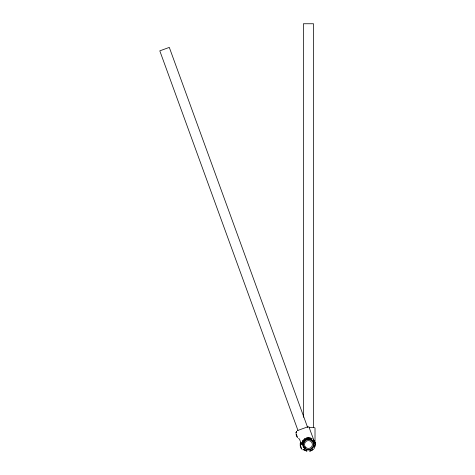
<?xml version="1.0" encoding="UTF-8"?>
<svg xmlns="http://www.w3.org/2000/svg" width="475" height="475" viewBox="0 0 475 475"><rect width="100%" height="100%" fill="white"/><g stroke="black" fill="none" stroke-linecap="round" stroke-linejoin="round"><path stroke-width="0.71" d="M302.842 444.374L303.181 446.429L304.249 448.228M302.842 444.511L303.543 441.792L305.912 439.506A3.99 2.82 -20 0 1 307.2 439.037C309.801 438.395 312.704 439.897 313.666 442.403M301.738 443.965C301.524 445.016 302.248 441.673 301.554 443.656M302.848 444.309C302.896 441.625 305.11 439.215 307.776 438.936A3.99 2.82 0 0 1 309.148 438.936L312.17 440.295L313.637 442.326M302.848 444.232C302.925 441.792 304.79 439.541 307.325 439.007M302.183 442.053C301.667 443.591 301.898 443.513 301.762 443.359M301.756 443.828L302.29 441.798M314.771 446.886C315.97 442.682 314.04 441.281 315.014 442.724L315.014 428.028L314.64 427.654M314.741 446.957L315.198 444.588L314.771 442.13M303.252 442.403L305.508 439.731M296.37 432.398L296.673 431.627L296.044 432.719L296.679 431.633L295.961 432.838M302.498 441.364L302.741 440.942M314.112 448.186L314.361 447.771M314.07 448.252L314.325 447.836M302.628 441.133L302.842 440.782M303.014 440.539L303.311 440.153M303.086 440.438L303.365 440.093M312.835 449.641L313.191 449.314M312.776 449.688L313.138 449.368M303.952 439.494L304.588 438.989M303.994 439.464L305.182 438.621M312.449 449.944L311.63 450.46M312.39 449.985L311.564 450.496M304.938 438.763L305.342 438.532M311.196 450.674L309.807 451.113M311.125 450.704L309.73 451.131M297.415 430.593L307.972 426.752M302.723 449.789L304.41 449.896M306.06 438.211L308.263 437.772L310.816 438.193L308.435 437.766L306.215 438.152M307.194 439.037L309.932 439.09L312.633 440.747L309.593 439.007M308.904 427.654L314.076 427.654M306.915 451.072L305.544 450.585M306.838 451.054L305.918 450.751M298.579 438.348L299.582 439.268L301.459 444.428M311.624 438.556L312.117 438.847L311.695 438.597M305.11 450.359L303.935 449.504M305.045 450.324L303.84 449.415M308.792 426.574L314.005 440.592M303.881 449.457L304.249 449.772M313.47 439.998L313.945 440.592L313.488 440.016M313.654 440.212L313.993 440.657M313.726 440.295L313.969 440.628M314.165 440.919L314.397 441.317M314.117 440.842L314.361 441.251M314.61 441.756L315.05 443.086M307.675 427.571L169.302 47.399L159.802 50.855L297.92 430.338M303.466 443.935L303.757 444.731M304.493 446.743L304.718 447.361M304.837 447.699L305.003 448.145M296.073 433.473L297.611 437.695M300.301 445.087L301.839 449.308M296.05 434.494L296.934 436.935M300.271 446.108L301.162 448.548M313.518 427.589L313.512 23.75L303.4 23.75L303.406 417.252M303.964 442.261L303.964 442.92M300.598 442.261L300.598 444.457M300.598 446.429L300.598 446.755M300.218 443.211L300.218 445.805M299.482 439.066L299.482 439.066M304.843 448.038A5.059 5.059 0 0 0 313.328 445.877A5.059 5.059 0 0 0 307.212 439.613A5.059 5.059 0 0 0 304.843 448.038M305.645 447.254A3.931 3.931 0 0 0 312.247 445.574A3.931 3.931 0 0 0 307.491 440.699A3.931 3.931 0 0 0 305.645 447.254M304.968 448.911A5.617 5.617 0 0 0 314.017 445.33A5.617 5.617 0 0 0 306.393 439.286A5.617 5.617 0 0 0 304.968 448.911"/></g></svg>
